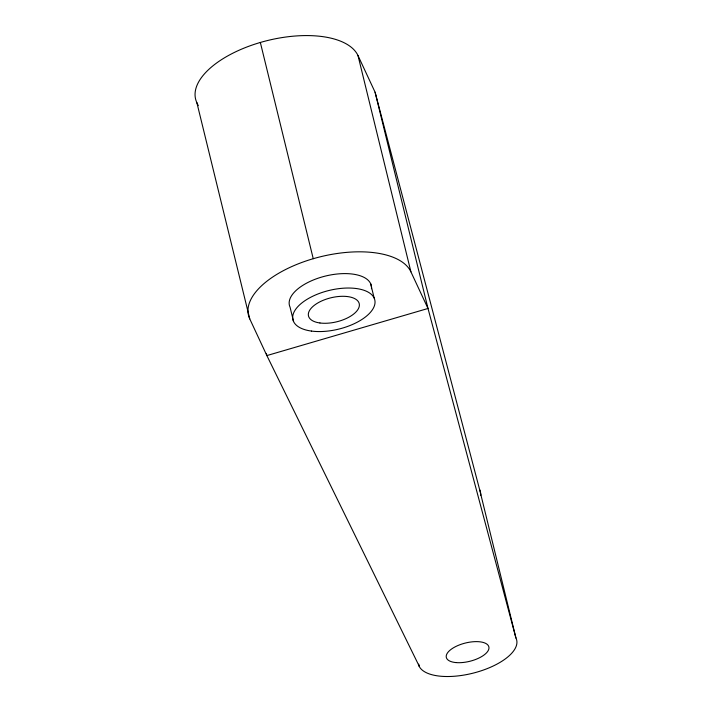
<?xml version="1.0" encoding="UTF-8"?>
<svg xmlns="http://www.w3.org/2000/svg" width="712" height="712" viewBox="0 0 712 712"><rect width="100%" height="100%" fill="white"/><g stroke="black" fill="none" stroke-linecap="round" stroke-linejoin="round"><path stroke-width="1.07" d="M418.736 664.136L419.261 666.29L266.867 355.582L249.77 318.923L196.868 102.679A84.23 39.845 -13.7 0 1 260.343 42.462A84.23 39.845 -13.7 0 1 358.002 55.572L375.099 92.231L479.612 489.536L515.942 638.023A50.57 21.68 -14 0 1 477.28 672.012A50.57 21.68 -14 0 1 419.181 666.316M358.002 55.572L410.904 271.815L428.001 308.474L515.942 638.023M196.868 102.679L198.256 105.652M375.099 92.231L428.001 308.474L266.867 355.582L266.332 353.428M370.623 283.59L374.147 298.008M260.343 42.462L313.244 258.705A84.23 39.845 -13.7 0 0 249.77 318.923M293.575 321.557L290.051 307.148A42.115 19.927 -13.7 0 1 327.12 275.66A42.115 19.927 -13.7 0 1 371.459 288.734M313.244 258.705A84.23 39.845 -13.7 0 1 410.904 271.815M479.594 489.544A50.57 26.104 -13.4 0 1 480.796 495.276M319.946 322.981A26.113 12.353 -13.7 0 0 359.355 305.671A26.113 12.353 -13.7 0 0 322.278 300.695A26.113 12.353 -13.7 0 0 319.946 322.981M311.42 331.071A42.115 19.927 -13.7 0 0 374.984 303.152A42.115 19.927 -13.7 0 0 315.185 295.124A42.115 19.927 -13.7 0 0 311.42 331.071M455.751 662.561A21.912 9.389 -14 0 0 488.939 648.463A21.912 9.389 -14 0 0 458.11 645.446A21.912 9.389 -14 0 0 455.751 662.561"/></g></svg>
